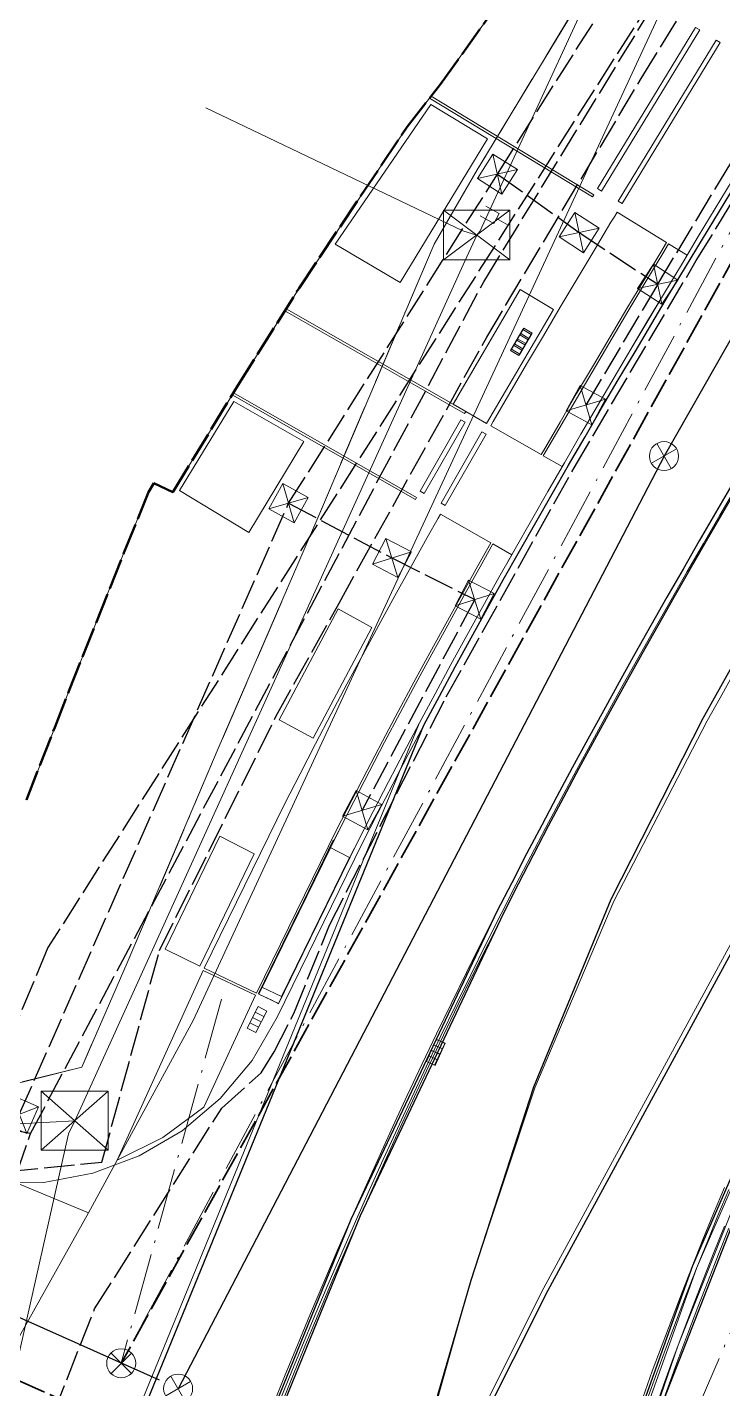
# Model space of a CAD drawing. Header units: metres. Extents: x 105014 to 106600, y 111320 to 118425.
# Drawn here: x 105708.5 to 105737.2, y 114093.1 to 114149.4 of the extents above; entities that cross this region are included whole.
import ezdxf

# ---------------------------------------------------------------- set-up
doc = ezdxf.new("R2010")
doc.units = ezdxf.units.M
doc.linetypes.add('DASHDOT', pattern=[3.556, 2.54, -0.508, 0, -0.508])
doc.linetypes.add('DASHED', pattern=[1.524, 1.27, -0.254])
for name, color, linetype, lineweight in [('00-BASE-LIMITE', 7, 'DASHED', 50), ('00-BASE-UE', 42, 'DASHED', 25), ('10-PAV-BOCACALLE', 9, 'CONTINUOUS', 13), ('10-PAV-CALZADA-BRT', 12, 'CONTINUOUS', 30), ('10-PAV-CALZADA-MIXTA', 8, 'CONTINUOUS', 30), ('10-PAV-CICLORUTA', 76, 'CONTINUOUS', 18), ('10-PAV-SARDINEL', 252, 'CONTINUOUS', 13), ('20-EP-ZONA-DURA', 253, 'CONTINUOUS', 13), ('20-EP-ZONA-VERDE', 84, 'CONTINUOUS', 13), ('30-RED-ENEL-NODOS', 11, 'CONTINUOUS', 13), ('30-RED-ENEL-PROY', 1, 'DASHED', 25), ('30-RED-ETB-CAMARA', 151, 'CONTINUOUS', 13), ('30-RED-ETB-EXIST', 145, 'CONTINUOUS', 13), ('30-RED-MOVISTAR-PROY', 4, 'DASHED', 25), ('30-RED-VANTI-EXIST', 52, 'CONTINUOUS', 13), ('30-RED-VANTI-PROY', 2, 'DASHED', 25), ('30-RED-VANTI-RETIRO', 8, 'DASHDOT', 13), ('35-RH-ACUE-DOMICILIARIA', 152, 'CONTINUOUS', 9), ('35-RH-ACUE-MENOR-EXIST', 151, 'CONTINUOUS', 13), ('35-RH-ACUE-MENOR-PROY', 5, 'DASHED', 25), ('35-RH-PLUV-COLECTOR', 96, 'CONTINUOUS', 30), ('35-RH-PLUV-NODOS', 94, 'CONTINUOUS', 13), ('35-RH-PLUV-RETIRO', 8, 'DASHDOT', 13), ('35-RH-SUDS-ZONAS', 92, 'CONTINUOUS', 20), ('36-RH-SAN-COLECTOR-PROY', 6, 'DASHED', 35)]:
    doc.layers.add(name, color=color, linetype=linetype, lineweight=lineweight)

# ---------------------------------------------------------------- blocks, each defined once
blk = doc.blocks.new('CAM_ETB_T_14')
for p, q in [((-1.39, -1.22), (1.39, 1.22)), ((-1.39, 1.22), (1.39, -1.22))]:
    blk.add_line(p, q)
blk.add_lwpolyline([(-1.39, -1.22), (1.39, -1.22), (1.39, 1.22), (-1.39, 1.22)], close=True)
blk = doc.blocks.new('CAM_ETB_T_13')
for p, q in [((-1.375, -1.025), (1.375, 1.025)), ((-1.375, 1.025), (1.375, -1.025))]:
    blk.add_line(p, q)
blk.add_lwpolyline([(-1.375, -1.025), (1.375, -1.025), (1.375, 1.025), (-1.375, 1.025)], close=True)
blk = doc.blocks.new('CAJA_ENEL')
for p, q in [((-0.6, -0.6), (0.6, 0.6)), ((-0.6, 0.6), (0.6, -0.6))]:
    blk.add_line(p, q)
blk.add_lwpolyline([(-0.6, -0.6), (0.6, -0.6), (0.6, 0.6), (-0.6, 0.6)], close=True)
blk = doc.blocks.new('SUMIDERO')
for p, q in [((-0.25, -0.2), (-0.25, 0.2)), ((0, -0.2), (0, 0.2)), ((0.25, -0.2), (0.25, 0.2))]:
    blk.add_line(p, q)
blk.add_lwpolyline([(-0.5, -0.2), (0.5, -0.2), (0.5, 0.2), (-0.5, 0.2)], close=True)
blk = doc.blocks.new('POZO_PLUV')
for p, q in [((-0.42, -0.42), (0.42, 0.42)), ((-0.42, 0.42), (0.42, -0.42))]:
    blk.add_line(p, q)
blk.add_circle((0, 0), 0.6)

msp = doc.modelspace()

# ---------------------------------------------------------------- linework, layer by layer
at = {"layer": '00-BASE-LIMITE'}
msp.add_lwpolyline([(105708.4277, 114117.4835), (105709.5997, 114120.4779), (105710.1853, 114121.9737), (105712.4653, 114127.6923), (105713.4777, 114130.2083), (105713.6985, 114130.5749), (105714.4931, 114130.2109), (105717.1805, 114134.6171), (105719.7119, 114138.6483), (105724.1807, 114145.3123), (105725.5713, 114147.0857), (105728.1809, 114150.7419)], dxfattribs=at)
at = {"layer": '00-BASE-UE'}
msp.add_lwpolyline([(105708.4277, 114117.4835), (105709.5997, 114120.4779), (105710.1853, 114121.9737), (105712.4653, 114127.6923), (105713.4777, 114130.2083), (105713.6985, 114130.5749), (105714.4931, 114130.2109), (105717.1805, 114134.6171), (105719.7119, 114138.6483), (105724.1807, 114145.3123), (105725.5713, 114147.0857), (105728.1809, 114150.7419)], dxfattribs=at)
at = {"layer": '10-PAV-BOCACALLE'}
msp.add_lwpolyline([(105707.0867, 114101.6241), (105709.1459, 114101.6533), (105711.1698, 114102.0342), (105713.0988, 114102.7556), (105714.876, 114103.7962), (105716.4491, 114105.1253), (105717.7718, 114106.7038), (105718.8051, 114108.4853), (105722.3329, 114115.6949), (105722.9561, 114116.9129), (105723.5889, 114118.1341), (105724.2273, 114119.3511), (105724.871, 114120.5646), (105704.5937, 114071.0725)], dxfattribs=at)
at = {"layer": '10-PAV-CALZADA-BRT'}
for points in [[(105717.0267, 114087.4667), (105722.258, 114100.2866), (105728.1815, 114112.8017), (105728.7943, 114114.0021), (105729.4153, 114115.2031), (105730.0417, 114116.4005), (105730.6739, 114117.5941), (105731.3113, 114118.7845), (105731.9537, 114119.9713), (105732.6009, 114121.1549), (105733.2527, 114122.3351), (105733.9089, 114123.5123), (105734.5693, 114124.6865), (105735.2335, 114125.8579), (105735.9015, 114127.0263), (105736.5729, 114128.1921), (105737.2477, 114129.3553), (105737.9257, 114130.5159)], [(105737.6167, 114122.9655), (105736.9629, 114121.8027), (105736.4269, 114120.8411), (105732.6172, 114113.3554), (105729.4105, 114105.5922), (105726.8269, 114097.6001), (105723.3511, 114085.6361)], [(105727.156, 114091.4901), (105730.0203, 114097.1981), (105741.7949, 114118.8629)], [(105740.6535, 114108.8969), (105735.9918, 114098.2083), (105732.0672, 114087.2276)]]:
    msp.add_lwpolyline(points, dxfattribs=at)
at = {"layer": '10-PAV-CALZADA-MIXTA'}
for points in [[(105704.5937, 114071.0725), (105724.871, 114120.5646), (105725.5195, 114121.7735), (105726.1731, 114122.9789), (105726.8311, 114124.1807), (105727.4937, 114125.3787), (105728.1603, 114126.5733), (105728.8309, 114127.7645), (105729.5053, 114128.9523), (105730.1831, 114130.1369), (105730.8643, 114131.3183), (105731.5485, 114132.4967), (105732.2357, 114133.6723), (105732.9253, 114134.8451), (105733.6175, 114136.0151), (105734.3121, 114137.1827), (105735.0085, 114138.3477), (105735.7067, 114139.5105), (105736.4067, 114140.6711), (105737.1081, 114141.8293), (105737.8105, 114142.9859)], [(105737.6273, 114130.5111), (105736.9491, 114129.3507), (105736.2741, 114128.1883), (105735.6029, 114127.0239), (105734.9353, 114125.8573), (105734.2717, 114124.6885), (105733.6123, 114123.5173), (105732.9573, 114122.3437), (105732.3069, 114121.1673), (105731.6611, 114119.9885), (105731.0207, 114118.8069), (105730.3853, 114117.6225), (105729.7553, 114116.4351), (105729.1311, 114115.2449), (105728.5127, 114114.0515), (105727.9003, 114112.8549), (105721.8606, 114100.1164), (105716.5341, 114087.0636)], [(105734.592, 114092.097), (105738.8617, 114103.0179)]]:
    msp.add_lwpolyline(points, dxfattribs=at)
at = {"layer": '10-PAV-CICLORUTA'}
for points in [[(105734.9203, 114140.5299), (105734.6785, 114140.1293), (105733.9791, 114138.9645), (105733.2813, 114137.7973), (105732.5855, 114136.6273), (105731.8917, 114135.4547), (105731.2005, 114134.2793), (105730.5117, 114133.1007), (105729.8257, 114131.9193), (105729.7327, 114131.7581), (105727.6499, 114132.9481), (105727.7489, 114133.1218), (105728.4379, 114134.3089), (105729.1301, 114135.4931), (105729.8245, 114136.6741), (105730.5213, 114137.8517), (105731.2199, 114139.0265), (105731.9203, 114140.1981), (105732.6223, 114141.3669), (105732.7777, 114141.6245), (105732.8771, 114141.7885), (105734.9203, 114140.5299)], [(105727.6491, 114128.1113), (105727.1137, 114127.1601), (105726.4447, 114125.9615), (105725.7799, 114124.7593), (105725.1193, 114123.5531), (105724.4633, 114122.3431), (105723.8121, 114121.1291), (105723.1659, 114119.9111), (105722.5249, 114118.6887), (105721.8893, 114117.4623), (105721.2639, 114116.2401), (105717.9515, 114109.4885), (105715.7817, 114110.5143), (105715.7831, 114110.5169), (105719.1259, 114117.3307), (105719.7555, 114118.5609), (105720.3967, 114119.7983), (105721.0431, 114121.0309), (105721.6945, 114122.2589), (105722.3509, 114123.4823), (105723.0119, 114124.7015), (105723.6773, 114125.9163), (105724.3467, 114127.1271), (105725.0201, 114128.3337), (105725.4671, 114129.1277), (105725.5663, 114129.3013), (105727.6491, 114128.1113)], [(105717.9089, 114109.3981), (105715.7737, 114104.7627), (105714.0789, 114103.5118), (105712.1887, 114102.5821), (105715.7391, 114110.4239), (105717.9089, 114109.3981)]]:
    msp.add_lwpolyline(points, close=True, dxfattribs=at)
at = {"layer": '10-PAV-SARDINEL'}
for points in [[(105704.4086, 114071.1483), (105724.6859, 114120.6404), (105724.6948, 114120.6591), (105725.3435, 114121.8684), (105725.9975, 114123.0746), (105726.6559, 114124.2771), (105727.3189, 114125.4759), (105727.9859, 114126.6711), (105728.6568, 114127.8629), (105729.3316, 114129.0513), (105730.0097, 114130.2365), (105730.6911, 114131.4184), (105731.3757, 114132.5974), (105732.0632, 114133.7735), (105732.7531, 114134.9467), (105733.4455, 114136.1172), (105734.1403, 114137.2852), (105734.8369, 114138.4505), (105735.5353, 114139.6137), (105736.2355, 114140.7746), (105736.9371, 114141.933), (105737.6397, 114143.0899)], [(105737.8105, 114142.9859), (105737.1081, 114141.8293), (105736.4067, 114140.6711), (105735.7067, 114139.5105), (105735.0085, 114138.3477), (105734.3121, 114137.1827), (105733.6175, 114136.0151), (105732.9253, 114134.8451), (105732.2357, 114133.6723), (105731.5485, 114132.4967), (105730.8643, 114131.3183), (105730.1831, 114130.1369), (105729.5053, 114128.9523), (105728.8309, 114127.7645), (105728.1603, 114126.5733), (105727.4937, 114125.3787), (105726.8311, 114124.1807), (105726.1731, 114122.9789), (105725.5195, 114121.7735), (105724.871, 114120.5646), (105704.5937, 114071.0725)], [(105718.578, 114092.3199), (105719.1072, 114093.6268), (105719.6435, 114094.9308), (105720.187, 114096.2317), (105720.7377, 114097.5297), (105721.2956, 114098.8246), (105721.8606, 114100.1164), (105722.4328, 114101.405), (105723.0121, 114102.6905), (105723.5984, 114103.9727), (105724.1919, 114105.2517), (105724.7924, 114106.5274), (105725.4, 114107.7997), (105726.0146, 114109.0687), (105726.6362, 114110.3342), (105727.2647, 114111.5963), (105727.9003, 114112.8549), (105728.5127, 114114.0515), (105729.1311, 114115.2449), (105729.7553, 114116.4351), (105730.3853, 114117.6225), (105731.0207, 114118.8069), (105731.6611, 114119.9885), (105732.3069, 114121.1673), (105732.9573, 114122.3437), (105733.6123, 114123.5173), (105734.2717, 114124.6885), (105734.9353, 114125.8573), (105735.6029, 114127.0239), (105736.2741, 114128.1883), (105736.9491, 114129.3507), (105737.6273, 114130.5111)], [(105718.7636, 114092.2454), (105719.2923, 114093.5512), (105719.8282, 114094.8542), (105720.3713, 114096.1541), (105720.9216, 114097.4511), (105721.4791, 114098.745), (105722.0436, 114100.0357), (105722.6154, 114101.3234), (105723.1942, 114102.6078), (105723.7801, 114103.8891), (105724.3731, 114105.167), (105724.9732, 114106.4417), (105725.5803, 114107.713), (105726.1944, 114108.981), (105726.8155, 114110.2456), (105727.4436, 114111.5067), (105728.0786, 114112.7643), (105728.6905, 114113.96), (105729.3085, 114115.1525), (105729.9322, 114116.3418), (105730.5618, 114117.5284), (105731.1967, 114118.712), (105731.8367, 114119.8928), (105732.4821, 114121.0709), (105733.1321, 114122.2466), (105733.7868, 114123.4195), (105734.4458, 114124.5901), (105735.1091, 114125.7583), (105735.7764, 114126.9243), (105736.4473, 114128.0882), (105737.122, 114129.2501), (105737.7999, 114130.41)], [(105737.7999, 114130.41), (105737.122, 114129.2501), (105736.4473, 114128.0882), (105735.7764, 114126.9243), (105735.1091, 114125.7583), (105734.4458, 114124.5901), (105733.7868, 114123.4195), (105733.1321, 114122.2466), (105732.4821, 114121.0709), (105731.8367, 114119.8928), (105731.1967, 114118.712), (105730.5618, 114117.5284), (105729.9322, 114116.3418), (105729.3085, 114115.1525), (105728.6905, 114113.96), (105728.0786, 114112.7643), (105727.4436, 114111.5067), (105726.8155, 114110.2456), (105726.1944, 114108.981), (105725.5803, 114107.713), (105724.9732, 114106.4417), (105724.3731, 114105.167), (105723.7801, 114103.8891), (105723.1942, 114102.6078), (105722.6154, 114101.3234), (105722.0436, 114100.0357), (105721.4791, 114098.745), (105720.9216, 114097.4511), (105720.3713, 114096.1541), (105719.8282, 114094.8542), (105719.2923, 114093.5512), (105718.7636, 114092.2454)], [(105737.9257, 114130.5159), (105737.2477, 114129.3553), (105736.5729, 114128.1921), (105735.9015, 114127.0263), (105735.2335, 114125.8579), (105734.5693, 114124.6865), (105733.9089, 114123.5123), (105733.2527, 114122.3351), (105732.6009, 114121.1549), (105731.9537, 114119.9713), (105731.3113, 114118.7845), (105730.6739, 114117.5941), (105730.0417, 114116.4005), (105729.4153, 114115.2031), (105728.7943, 114114.0021), (105728.1815, 114112.8017), (105727.548, 114111.544), (105726.9215, 114110.2828), (105726.302, 114109.0181), (105725.6895, 114107.75), (105725.0841, 114106.4785), (105724.4858, 114105.2037), (105723.8945, 114103.9256), (105723.3104, 114102.6442), (105722.7334, 114101.3595), (105722.1635, 114100.0717), (105721.6008, 114098.7808), (105721.0453, 114097.4867), (105720.497, 114096.1896), (105719.9559, 114094.8895), (105719.422, 114093.5863), (105718.8954, 114092.2802)], [(105733.9362, 114092.7513), (105734.3324, 114093.8482), (105734.7361, 114094.9424), (105735.1473, 114096.0339), (105735.5658, 114097.1225), (105735.9918, 114098.2083), (105736.4251, 114099.2911), (105736.8658, 114100.371), (105737.3138, 114101.4478)], [(105737.4982, 114101.3704), (105737.0508, 114100.2948), (105736.6106, 114099.2162), (105736.1778, 114098.1347), (105735.7523, 114097.0501), (105735.3343, 114095.9628), (105734.9235, 114094.8726), (105734.5203, 114093.7797), (105734.1246, 114092.684)], [(105734.4035, 114092.1638), (105734.7988, 114093.2695), (105735.2013, 114094.3723), (105735.6109, 114095.4726), (105736.0277, 114096.5702), (105736.4517, 114097.6651), (105736.8828, 114098.7572), (105737.321, 114099.8464)], [(105737.5062, 114099.7712), (105737.0685, 114098.6831), (105736.6379, 114097.5922), (105736.2144, 114096.4986), (105735.7981, 114095.4022), (105735.3889, 114094.3031), (105734.9869, 114093.2014), (105734.592, 114092.097)]]:
    msp.add_lwpolyline(points, dxfattribs=at)
at = {"layer": '20-EP-ZONA-DURA'}
for points in [[(105708.4277, 114117.4835), (105709.5997, 114120.4779), (105710.1853, 114121.9737), (105712.4653, 114127.6923), (105713.4777, 114130.2083), (105713.6985, 114130.5749), (105714.4931, 114130.2109), (105716.9953, 114134.3136), (105716.9457, 114134.2267), (105724.5245, 114129.8967), (105724.5741, 114129.9835), (105716.9953, 114134.3136), (105717.1805, 114134.6171), (105719.1205, 114137.7065), (105726.5583, 114133.4565), (105726.6081, 114133.5433), (105727.4763, 114133.0473), (105730.2381, 114137.7659), (105728.8653, 114138.5877), (105726.2367, 114134.1011), (105726.2394, 114134.0995), (105726.0879, 114133.8405), (105719.1736, 114137.791), (105719.7119, 114138.6483), (105724.1807, 114145.3123), (105725.1155, 114146.5045), (105731.8553, 114142.4177), (105731.9071, 114142.5033), (105725.1771, 114146.5829), (105725.5713, 114147.0857), (105728.1809, 114150.7419)], [(105737.6397, 114143.0899), (105736.9371, 114141.933), (105736.2355, 114140.7746), (105735.7717, 114140.0055), (105735.0053, 114140.4775), (105734.7643, 114140.0777), (105734.0649, 114138.9131), (105733.3671, 114137.7461), (105732.6715, 114136.5763), (105731.9779, 114135.4039), (105731.2867, 114134.2287), (105730.5981, 114133.0505), (105729.9121, 114131.8691), (105729.8195, 114131.7085), (105730.6011, 114131.2619), (105730.0097, 114130.2365), (105729.3316, 114129.0513), (105728.6568, 114127.8629), (105728.5175, 114127.6151), (105727.7359, 114128.0617), (105727.2009, 114127.1111), (105726.5321, 114125.9129), (105725.8675, 114124.7111), (105725.2071, 114123.5053), (105724.5513, 114122.2957), (105723.9003, 114121.0821), (105723.2543, 114119.8643), (105722.6135, 114118.6425), (105721.9781, 114117.4165), (105721.3529, 114116.1947), (105721.1529, 114115.7995), (105721.1301, 114115.8111), (105719.8926, 114113.2772), (105719.0461, 114111.5438), (105718.0359, 114109.4753), (105718.052, 114109.4669), (105718.0427, 114109.4472), (105718.5818, 114109.1916), (105718.8577, 114109.0483), (105721.8992, 114115.281), (105721.9915, 114115.461), (105721.9967, 114115.4583), (105722.1547, 114115.7857), (105722.7783, 114117.0043), (105723.4115, 114118.2265), (105724.0503, 114119.4445), (105724.6849, 114120.6409), (105723.9093, 114118.7448), (105723.5889, 114118.1341), (105722.9561, 114116.9129), (105722.3329, 114115.6949), (105718.8051, 114108.4853), (105717.7718, 114106.7038), (105716.4491, 114105.1253), (105714.876, 114103.7962), (105713.0988, 114102.7556), (105711.1698, 114102.0342), (105709.1459, 114101.6533), (105707.0867, 114101.6241)]]:
    msp.add_lwpolyline(points, dxfattribs=at)
for points in [[(105732.2337, 114142.6561), (105736.2927, 114149.3213), (105736.1229, 114149.4269), (105732.0627, 114142.7599), (105732.2337, 114142.6561)], [(105737.1459, 114148.7995), (105736.9753, 114148.9037), (105732.9179, 114142.2413), (105733.0887, 114142.1377), (105737.1459, 114148.7995)], [(105723.8993, 114138.8747), (105727.5051, 114144.8215), (105725.1651, 114146.2405), (105721.1999, 114140.4623), (105723.8993, 114138.8747)], [(105731.2199, 114139.0265), (105730.5213, 114137.8517), (105729.8245, 114136.6741), (105729.1301, 114135.4931), (105728.4379, 114134.3089), (105727.7489, 114133.1218), (105727.6499, 114132.9481), (105729.7327, 114131.7581), (105729.8257, 114131.9193), (105730.5117, 114133.1007), (105731.2005, 114134.2793), (105731.8917, 114135.4547), (105732.5855, 114136.6273), (105733.2813, 114137.7973), (105733.9791, 114138.9645), (105734.6785, 114140.1293), (105734.9203, 114140.5299), (105732.8771, 114141.7885), (105732.7777, 114141.6245), (105732.6223, 114141.3669), (105731.9203, 114140.1981), (105731.2199, 114139.0265)], [(105717.6349, 114128.5399), (105719.9127, 114132.3013), (105717.0129, 114133.9581), (105714.7683, 114130.2781), (105717.6349, 114128.5399)], [(105724.8965, 114130.1447), (105726.5833, 114133.0969), (105726.4095, 114133.1961), (105724.7229, 114130.2439), (105724.8965, 114130.1447)], [(105727.4515, 114132.6007), (105727.2779, 114132.6999), (105725.5911, 114129.7479), (105725.7649, 114129.6487), (105727.4515, 114132.6007)], [(105725.4671, 114129.1277), (105725.0201, 114128.3337), (105724.3467, 114127.1271), (105723.6773, 114125.9163), (105723.0119, 114124.7015), (105722.3509, 114123.4823), (105721.6945, 114122.2589), (105721.0431, 114121.0309), (105720.3967, 114119.7983), (105719.7555, 114118.5609), (105719.1259, 114117.3307), (105715.7831, 114110.5169), (105715.7817, 114110.5143), (105717.9515, 114109.4885), (105721.2639, 114116.2401), (105721.8893, 114117.4623), (105722.5249, 114118.6887), (105723.1659, 114119.9111), (105723.8121, 114121.1291), (105724.4633, 114122.3431), (105725.1193, 114123.5531), (105725.7799, 114124.7593), (105726.4447, 114125.9615), (105727.1137, 114127.1601), (105727.6491, 114128.1113), (105725.5663, 114129.3013), (105725.4671, 114129.1277)], [(105722.7295, 114124.6021), (105721.3311, 114125.3771), (105718.8847, 114120.7885), (105720.2957, 114120.0363), (105722.7295, 114124.6021)], [(105717.8557, 114115.2521), (105716.4313, 114115.9781), (105714.1633, 114111.2987), (105715.6017, 114110.6015), (105717.8557, 114115.2521)], [(105717.9089, 114109.3981), (105715.7391, 114110.4239), (105712.1887, 114102.5821), (105714.0789, 114103.5118), (105715.7737, 114104.7627), (105717.9089, 114109.3981)]]:
    msp.add_lwpolyline(points, close=True, dxfattribs=at)
at = {"layer": '20-EP-ZONA-VERDE'}
for points in [[(105736.2927, 114149.3213), (105732.2337, 114142.6561), (105732.0627, 114142.7599), (105736.1229, 114149.4269), (105736.2927, 114149.3213)], [(105737.1459, 114148.7995), (105733.0887, 114142.1377), (105732.9179, 114142.2413), (105736.9753, 114148.9037), (105737.1459, 114148.7995)], [(105727.5051, 114144.8215), (105723.8993, 114138.8747), (105721.1999, 114140.4623), (105725.1651, 114146.2405), (105727.5051, 114144.8215)], [(105731.9071, 114142.5033), (105731.8553, 114142.4177), (105725.1155, 114146.5045), (105725.1771, 114146.5829), (105731.9071, 114142.5033)], [(105735.7717, 114140.0055), (105735.5353, 114139.6135), (105734.8369, 114138.4505), (105734.1401, 114137.2851), (105733.4455, 114136.1171), (105732.7531, 114134.9467), (105732.0631, 114133.7735), (105731.3757, 114132.5975), (105730.6913, 114131.4185), (105730.6011, 114131.2619), (105729.8195, 114131.7085), (105729.9121, 114131.8691), (105730.5981, 114133.0505), (105731.2867, 114134.2287), (105731.9779, 114135.4039), (105732.6715, 114136.5763), (105733.3671, 114137.7461), (105734.0649, 114138.9131), (105734.7643, 114140.0777), (105735.0053, 114140.4775), (105735.7717, 114140.0055)], [(105730.2381, 114137.7659), (105727.4763, 114133.0473), (105726.6081, 114133.5433), (105726.0879, 114133.8405), (105728.8653, 114138.5877), (105730.2381, 114137.7659)], [(105726.0879, 114133.8405), (105726.6081, 114133.5433), (105726.5583, 114133.4565), (105719.1205, 114137.7065), (105719.1735, 114137.7911), (105726.0879, 114133.8405)], [(105724.5741, 114129.9835), (105724.5245, 114129.8967), (105716.9457, 114134.2267), (105716.9955, 114134.3135), (105724.5741, 114129.9835)], [(105719.9127, 114132.3013), (105717.6349, 114128.5399), (105714.7683, 114130.2781), (105717.0129, 114133.9581), (105719.9127, 114132.3013)], [(105726.5833, 114133.0969), (105724.8965, 114130.1447), (105724.7229, 114130.2439), (105726.4095, 114133.1961), (105726.5833, 114133.0969)], [(105727.4515, 114132.6007), (105725.7649, 114129.6487), (105725.5911, 114129.7479), (105727.2779, 114132.6999), (105727.4515, 114132.6007)], [(105728.5175, 114127.6151), (105727.9859, 114126.6711), (105727.3189, 114125.4759), (105726.6559, 114124.2771), (105725.9975, 114123.0747), (105725.3435, 114121.8685), (105724.6943, 114120.6585), (105724.0503, 114119.4445), (105723.4115, 114118.2265), (105722.7783, 114117.0043), (105722.1547, 114115.7857), (105718.8559, 114109.0617), (105718.0427, 114109.4472), (105721.3529, 114116.1947), (105721.9781, 114117.4165), (105722.6135, 114118.6425), (105723.2543, 114119.8643), (105723.9003, 114121.0821), (105724.5513, 114122.2957), (105725.2071, 114123.5053), (105725.8675, 114124.7111), (105726.5321, 114125.9129), (105727.2009, 114127.1111), (105727.7359, 114128.0617), (105728.5175, 114127.6151)], [(105722.7295, 114124.6021), (105720.2957, 114120.0363), (105718.8847, 114120.7885), (105721.3311, 114125.3771), (105722.7295, 114124.6021)], [(105717.8557, 114115.2521), (105715.6017, 114110.6015), (105714.1633, 114111.2987), (105716.4313, 114115.9781), (105717.8557, 114115.2521)]]:
    msp.add_lwpolyline(points, close=True, dxfattribs=at)
for points in [[(105723.4411, 114085.5881), (105726.8269, 114097.6001), (105729.4706, 114105.5647), (105732.7356, 114113.2953), (105736.6015, 114120.7437), (105737.1373, 114121.7049), (105737.7909, 114122.8671)], [(105741.6189, 114118.9579), (105729.8449, 114097.2941), (105726.9742, 114091.5735)], [(105732.2576, 114087.1668), (105736.1775, 114098.1345), (105740.8337, 114108.8105), (105741.3851, 114109.9549), (105741.9421, 114111.0899), (105742.5071, 114112.2221), (105743.0801, 114113.3511), (105743.6607, 114114.4771), (105743.7991, 114114.7413), (105744.0649, 114114.6023), (105744.0649, 114114.6023), (105743.9971, 114114.4693), (105743.1957, 114112.8647), (105742.4073, 114111.2535), (105741.6321, 114109.6357), (105740.8711, 114108.0113), (105740.1247, 114106.3801), (105739.3933, 114104.7419), (105738.6781, 114103.0971), (105735.4052, 114094.923), (105732.5356, 114086.5986)]]:
    msp.add_lwpolyline(points, dxfattribs=at)
at = {"layer": '30-RED-ENEL-PROY'}
for points in [[(105727.9231, 114143.3589), (105734.6265, 114153.9327)], [(105734.5541, 114138.8061), (105740.7989, 114149.1399)], [(105719.2799, 114129.7473), (105727.9231, 114143.3589)], [(105727.9231, 114143.3589), (105731.3063, 114140.9399)], [(105731.3063, 114140.9399), (105734.5541, 114138.8061)], [(105734.5541, 114138.8061), (105731.5861, 114133.8051)], [(105708.1341, 114104.4711), (105719.2799, 114129.7473)], [(105719.2799, 114129.7473), (105723.5559, 114127.4845)], [(105723.5559, 114127.4845), (105726.9845, 114125.7599)], [(105726.9845, 114125.7599), (105722.3193, 114117.0477)]]:
    msp.add_lwpolyline(points, dxfattribs=at)
at = {"layer": '30-RED-ETB-EXIST'}
for points in [[(105727.066, 114140.841), (105727.2, 114140.992), (105735.857, 114159.745), (105736.018, 114159.976)], [(105715.859, 114146.105), (105726.486, 114141.018), (105727.066, 114140.841)], [(105710.426, 114104.206), (105710.684, 114104.744), (105726.567, 114139.759), (105727.068, 114140.84)], [(105659.604, 114122.91), (105706.275, 114103.988), (105710.426, 114104.206)], [(105707.035, 114090.095), (105706.853, 114090.484), (105707.23, 114090.66), (105710.168, 114103.667), (105710.426, 114104.206)]]:
    msp.add_lwpolyline(points, dxfattribs=at)
at = {"layer": '30-RED-MOVISTAR-PROY'}
for points in [[(105727.3549, 114138.9091), (105753.9118, 114182.1377)], [(105708.601, 114103.6801), (105727.3549, 114138.9091)], [(105708.601, 114103.6801), (105702.0613, 114104.8333)], [(105704.0453, 114090.4703), (105708.601, 114103.6801)]]:
    msp.add_lwpolyline(points, dxfattribs=at)
at = {"layer": '30-RED-VANTI-EXIST'}
msp.add_lwpolyline([(105808.7619, 114266.0568), (105808.1929, 114265.1793), (105801.8391, 114255.3127), (105796.2531, 114246.5773), (105786.7139, 114232.1499), (105779.0649, 114220.5343), (105770.7219, 114208.0213), (105764.3365, 114198.8907), (105756.9585, 114188.1721), (105751.2637, 114180.0267), (105742.1703, 114166.7267), (105733.1385, 114153.5233), (105727.0815, 114143.5359), (105725.3035, 114140.4653), (105720.4425, 114129.0469), (105716.3705, 114119.5965), (105712.6007, 114110.7433), (105710.7163, 114106.4297), (105702.8649, 114104.4589), (105698.3719, 114106.3333)], dxfattribs=at)
at = {"layer": '30-RED-VANTI-PROY'}
for points in [[(105698.4073, 114106.2853), (105698.9465, 114104.6383), (105702.8099, 114102.9517), (105706.1235, 114101.9519), (105711.5555, 114102.4985), (105713.9379, 114111.2551), (105718.7573, 114120.9269), (105721.3675, 114125.6207), (105727.4783, 114136.6147), (105733.8689, 114147.3133), (105743.6197, 114163.1341), (105748.4267, 114170.9155), (105758.1159, 114186.6819), (105769.9219, 114205.6555), (105772.5777, 114208.8629), (105779.2267, 114219.8285), (105788.8803, 114232.9359), (105795.1611, 114242.9745), (105796.9715, 114246.1567), (105804.1349, 114257.6573), (105806.8263, 114262.2823), (105809.0164, 114265.9078)], [(105701.8132, 114059.4934), (105704.5923, 114069.9019), (105706.0885, 114073.9757), (105706.7183, 114075.9315), (105707.1359, 114078.3387), (105708.1449, 114081.8263), (105708.3447, 114083.0579), (105708.4359, 114084.3967), (105708.3517, 114085.4983), (105708.1657, 114086.7687), (105708.4247, 114089.2365), (105711.2505, 114096.4293), (105716.5095, 114104.7227), (105718.1411, 114106.1917), (105718.6775, 114107.0527), (105719.4957, 114108.6489), (105720.9743, 114112.3009), (105725.7989, 114121.7371), (105731.0967, 114131.2137), (105736.1523, 114139.7871), (105737.0481, 114141.2373), (105738.9159, 114144.3275), (105743.8149, 114152.2333)]]:
    msp.add_lwpolyline(points, dxfattribs=at)
at = {"layer": '30-RED-VANTI-RETIRO'}
msp.add_lwpolyline([(105808.7619, 114266.0568), (105808.1929, 114265.1793), (105801.8391, 114255.3127), (105796.2531, 114246.5773), (105786.7139, 114232.1499), (105779.0649, 114220.5343), (105770.7219, 114208.0213), (105764.3365, 114198.8907), (105756.9585, 114188.1721), (105751.2637, 114180.0267), (105742.1703, 114166.7267), (105733.1385, 114153.5233), (105727.0815, 114143.5359), (105725.3035, 114140.4653), (105720.4425, 114129.0469), (105716.3705, 114119.5965), (105712.6007, 114110.7433), (105710.7163, 114106.4297), (105702.8649, 114104.4589), (105698.3719, 114106.3333)], dxfattribs=at)
at = {"layer": '35-RH-ACUE-DOMICILIARIA'}
for points in [[(105727.4355, 114142.034), (105727.996, 114141.7251), (105727.7745, 114141.3234), (105727.2141, 114141.6323)], [(105727.8853, 114141.5242), (105728.3697, 114141.2525)]]:
    msp.add_lwpolyline(points, dxfattribs=at)
at = {"layer": '35-RH-ACUE-MENOR-EXIST'}
for points in [[(105817.36, 114282.57), (105816.1186, 114279.3534), (105814.45, 114275.03), (105808.12, 114263.37), (105803.46, 114256.4), (105801.77, 114253.86), (105767.62, 114202.69), (105737.35, 114155.85), (105715.33, 114108.36)], [(105715.33, 114108.36), (105711, 114100.4)], [(105699.37, 114105.22), (105711, 114100.4)], [(105711, 114100.4), (105706.04, 114091.57), (105705.72, 114090.03)]]:
    msp.add_lwpolyline(points, dxfattribs=at)
at = {"layer": '35-RH-ACUE-MENOR-PROY'}
msp.add_lwpolyline([(105767.9696, 114203.3828), (105709.3165, 114111.3746), (105706.8693, 114105.5121), (105705.6593, 114102.6134), (105701.6909, 114093.8805), (105701.1317, 114092.6499), (105703.4067, 114087.7506), (105701.7949, 114081.8541), (105699.7901, 114074.5208), (105699.5365, 114073.5925), (105697.6256, 114069.8319), (105692.7642, 114050.3171), (105688.3776, 114030.6841), (105688.2963, 114028.283), (105688.25, 114026.9508), (105688.0883, 114022.1359), (105687.2992, 113998.8149), (105683.2927, 113989.9719), (105683.0528, 113989.4385), (105682.7335, 113988.7282)], dxfattribs=at)
at = {"layer": '35-RH-PLUV-COLECTOR'}
for points in [[(105747.8641, 114154.5935), (105734.8164, 114131.6967)], [(105747.8641, 114154.5935), (105734.8164, 114131.6967)], [(105734.8164, 114131.6967), (105714.707, 114093.1259)], [(105734.8164, 114131.6967), (105714.707, 114093.1259)], [(105713.9308, 114093.4722), (105690.8806, 114103.7565)], [(105713.9308, 114093.4722), (105690.8806, 114103.7565)]]:
    msp.add_lwpolyline(points, dxfattribs=at)
at = {"layer": '35-RH-PLUV-RETIRO'}
for points in [[(105752.5672, 114168.8483), (105712.3501, 114094.1772)], [(105754.4524, 114134.6688), (105731.5524, 114081.4963)], [(105716.507, 114109.242), (105712.3501, 114094.1772)], [(105712.3501, 114094.1772), (105690.8806, 114103.7565)]]:
    msp.add_lwpolyline(points, dxfattribs=at)
at = {"layer": '35-RH-SUDS-ZONAS'}
msp.add_lwpolyline([(105721.7935, 114115.0914), (105718.9884, 114109.3474), (105718.1756, 114109.7338), (105720.9934, 114115.5035), (105721.7935, 114115.0914)], close=True, dxfattribs=at)
msp.add_lwpolyline([(105721.7935, 114115.0914), (105718.9884, 114109.3474), (105718.1756, 114109.7338), (105720.9934, 114115.5035), (105721.7935, 114115.0914)], close=True, dxfattribs=at)
at = {"layer": '36-RH-SAN-COLECTOR-PROY'}
for points in [[(105741.5577, 114146.8396), (105712.3493, 114094.1761)], [(105689.9057, 114101.5528), (105711.2184, 114092.0761)]]:
    msp.add_lwpolyline(points, dxfattribs=at)

# ---------------------------------------------------------------- block references
at = {"layer": '30-RED-ENEL-NODOS'}
for p, rotation in [((105727.9231, 114143.359), 57.6), ((105731.3063, 114140.9398), 57.2), ((105734.5542, 114138.806), 56.8), ((105731.5861, 114133.8051), 61.5), ((105719.2798, 114129.7473), 61.1), ((105723.5558, 114127.4845), 62.2), ((105726.9845, 114125.7598), 62.6), ((105722.3192, 114117.0476), 61.3), ((105708.134, 114104.4711), 66.8)]:
    msp.add_blockref('CAJA_ENEL', p, dxfattribs=dict(at, rotation=rotation))
at = {"layer": '30-RED-ETB-CAMARA'}
for name, p in [('CAM_ETB_T_13', (105727.066, 114140.841)), ('CAM_ETB_T_14', (105710.426, 114104.206))]:
    msp.add_blockref(name, p, dxfattribs=at)
at = {"layer": '35-RH-PLUV-NODOS'}
for name, p, rotation in [('SUMIDERO', (105728.8906, 114136.3957), 239.4), ('SUMIDERO', (105728.8906, 114136.3957), 239.4), ('SUMIDERO', (105728.929, 114136.4493), 239.3), ('POZO_PLUV', (105734.8164, 114131.6967), 255), ('POZO_PLUV', (105734.8164, 114131.6967), 255), ('SUMIDERO', (105717.9665, 114108.3904), 243), ('SUMIDERO', (105717.9665, 114108.3904), 243), ('SUMIDERO', (105717.9665, 114108.3904), 243), ('SUMIDERO', (105725.3546, 114107.0384), 244.3), ('SUMIDERO', (105725.3685, 114107.0363), 246.2), ('SUMIDERO', (105725.3685, 114107.0363), 246.2), ('POZO_PLUV', (105714.707, 114093.1259), 255), ('POZO_PLUV', (105714.707, 114093.1259), 255)]:
    msp.add_blockref(name, p, dxfattribs=dict(at, rotation=rotation))
msp.add_blockref('POZO_PLUV', (105712.3501, 114094.1772), dxfattribs=at)

doc.saveas('drawing.dxf')
